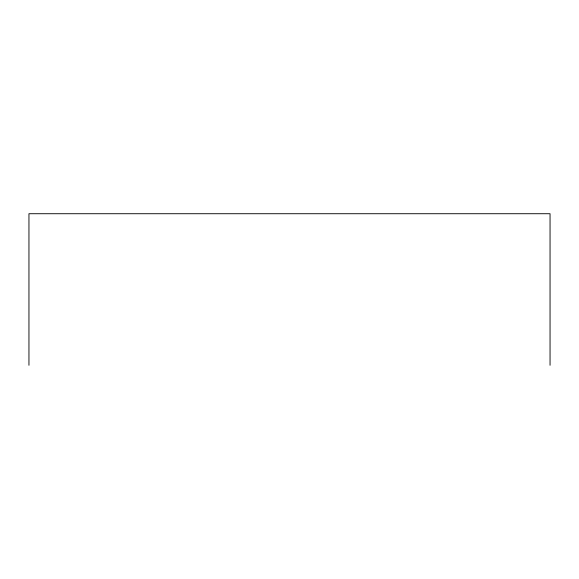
<?xml version="1.0" encoding="UTF-8"?>
<svg xmlns="http://www.w3.org/2000/svg" width="579" height="579" viewBox="0 0 579 579"><rect width="100%" height="100%" fill="white"/><g stroke="black" fill="none" stroke-linecap="round" stroke-linejoin="round"><path stroke-width="0.87" d="M550.05 365.277L550.05 213.723L28.95 213.723L28.95 365.277"/></g></svg>
